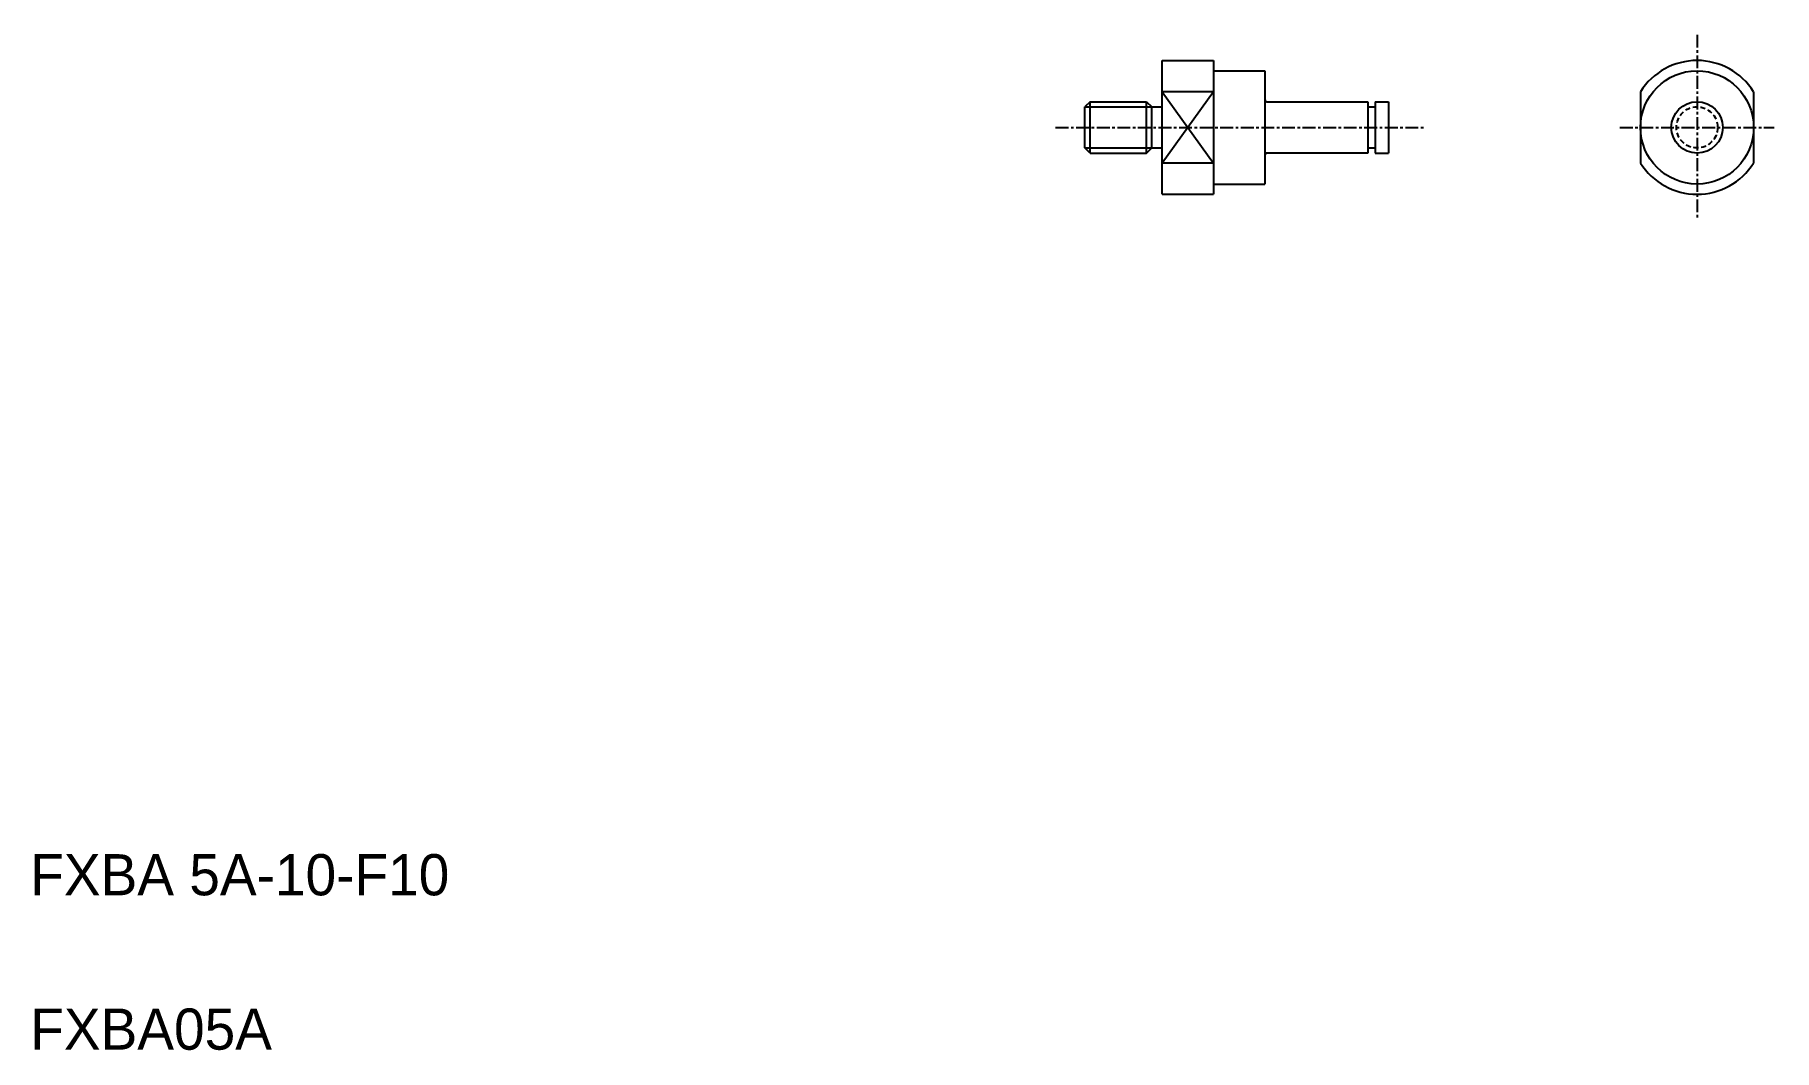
# Model space of a CAD drawing. Extents: x -35 to 134, y 109 to 207.
import ezdxf

# ---------------------------------------------------------------- set-up
doc = ezdxf.new("R2010")
doc.units = 0
doc.linetypes.add('CENTER', pattern=[2, 1.25, -0.25, 0.25, -0.25])
doc.linetypes.add('DASHED', pattern=[0.75, 0.5, -0.25])
doc.layers.get('0').update_dxf_attribs({"linetype": 'CONTINUOUS'})
doc.layers.add('CENTER', color=1, linetype='CENTER')

msp = doc.modelspace()

# ---------------------------------------------------------------- linework, layer by layer
at = {"color": 7, "linetype": 'CONTINUOUS'}
for p, q in [((74.3, 191.82), (74.3, 204.82)), ((74.3, 204.82), (79.3, 204.82)), ((79.3, 204.82), (79.3, 191.82)), ((79.4, 203.82), (84.3, 203.82)), ((84.3, 203.82), (84.3, 192.82)), ((79.3, 201.78), (74.3, 201.78)), ((120.8, 201.78), (120.8, 194.86)), ((131.8, 201.78), (131.8, 194.86)), ((67.3, 200.82), (66.8, 200.32)), ((66.8, 196.32), (66.8, 200.32)), ((67.3, 200.82), (72.8, 200.82)), ((67.3, 195.82), (67.3, 200.82)), ((72.8, 195.82), (72.8, 200.82)), ((72.8, 200.82), (73.3, 200.32)), ((73.3, 200.32), (74.3, 200.32)), ((73.3, 196.32), (73.3, 200.32)), ((84.5, 200.82), (94.3, 200.82)), ((89.4, 200.82), (89.4, 200.82)), ((94.3, 200.82), (94.3, 195.82)), ((94.3, 200.32), (95, 200.32)), ((95, 200.82), (95, 195.82)), ((95, 200.82), (96.3, 200.82)), ((96.3, 200.82), (96.3, 195.82)), ((67.3, 195.82), (66.8, 196.32)), ((72.8, 195.82), (73.3, 196.32)), ((73.3, 196.32), (74.3, 196.32)), ((94.3, 196.32), (95, 196.32)), ((67.3, 195.82), (72.8, 195.82)), ((79.3, 194.86), (74.3, 194.86)), ((94.3, 195.82), (84.5, 195.82)), ((95, 195.82), (96.3, 195.82)), ((79.4, 192.82), (84.3, 192.82)), ((74.3, 191.82), (79.3, 191.82))]:
    msp.add_line(p, q, dxfattribs=at)
at = {"color": 3, "linetype": 'CONTINUOUS'}
for p, q in [((79.3, 201.78), (74.3, 194.86)), ((74.3, 201.78), (79.3, 194.86)), ((66.8, 200.32), (73.3, 200.32)), ((66.8, 196.32), (73.3, 196.32))]:
    msp.add_line(p, q, dxfattribs=at)
at = {"color": 7, "linetype": 'CONTINUOUS'}
for radius in [5.5, 2.5]:
    msp.add_circle((126.3, 198.32), radius, dxfattribs=at)
at = {"color": 3, "linetype": 'DASHED'}
msp.add_circle((126.3, 198.32), 2, dxfattribs=at)
at = {"color": 7, "linetype": 'CONTINUOUS'}
for centre, radius, start, end in [((126.3, 198.32), 6.5, 32.2042, 147.7958), ((79.4, 203.92), 0.1, 180, 270), ((84.5, 201.02), 0.2, 180, 270), ((84.5, 195.62), 0.2, 90, 180), ((126.3, 198.32), 6.5, 212.2042, 327.7958), ((79.4, 192.72), 0.1, 90, 180)]:
    msp.add_arc(centre, radius, start, end, dxfattribs=at)
at = {"layer": 'CENTER', "color": 1, "linetype": 'CENTER'}
for p, q in [((126.3, 207.32), (126.3, 189.32)), ((63.96, 198.32), (99.7, 198.32)), ((118.8, 198.32), (133.8, 198.32))]:
    msp.add_line(p, q, dxfattribs=at)

# ---------------------------------------------------------------- texts
at = {"color": 7, "linetype": 'CONTINUOUS'}
for s, p in [('FXBA 5A-10-F10', (-35.7, 123.7)), ('FXBA05A', (-35.7, 108.7))]:
    msp.add_text(s, height=4, dxfattribs=at).set_placement(p)

doc.saveas('drawing.dxf')
